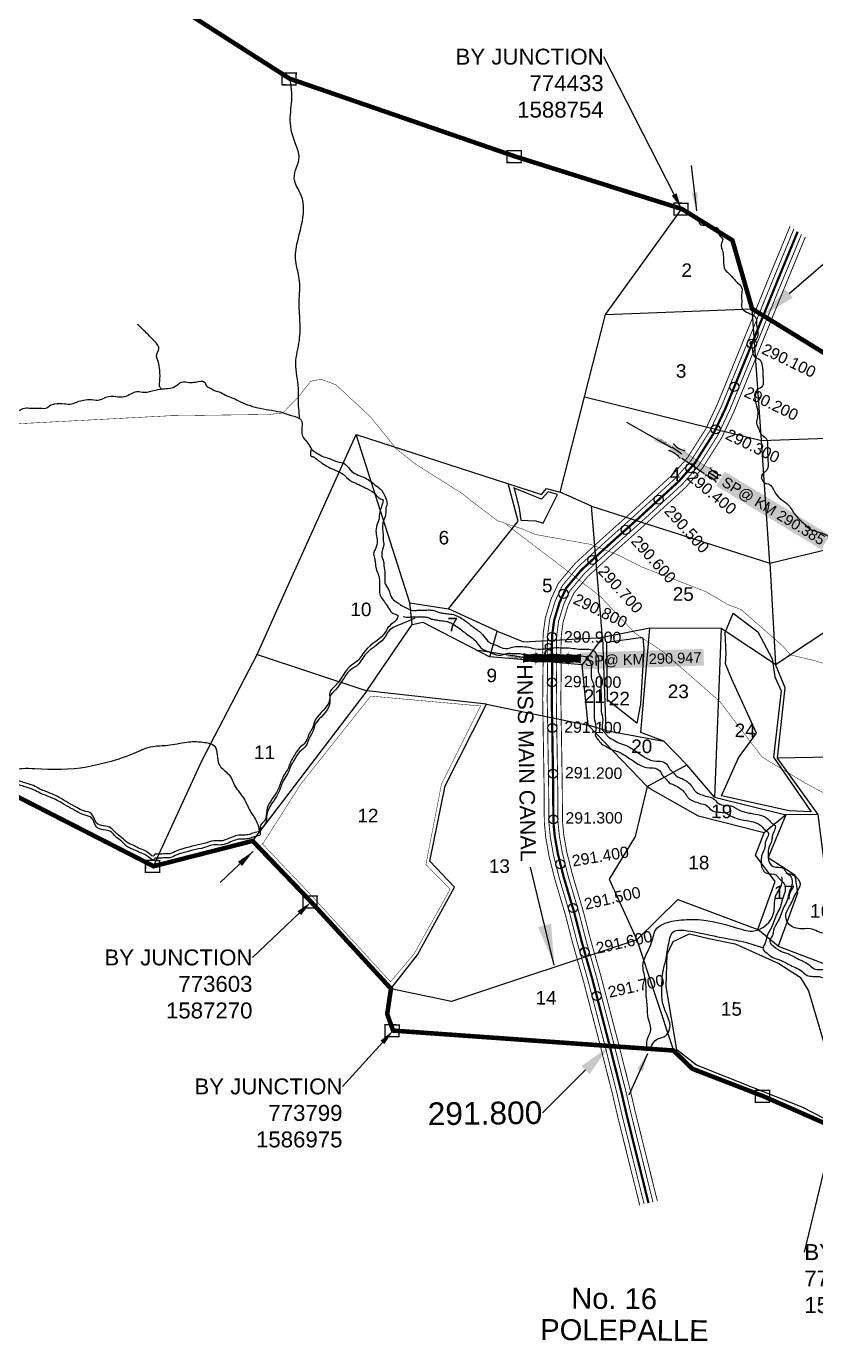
# Model space of a CAD drawing. Header units: feet. Extents: x 771226 to 784782, y 1581874 to 1591734.
# Drawn here: x 772991 to 774728, y 1586295 to 1589195 of the extents above; entities that cross this region are included whole.
import ezdxf
from ezdxf import colors
from ezdxf.entities.mleader import LeaderData, LeaderLine
from ezdxf.enums import TextEntityAlignment as Align
from ezdxf.math import Vec2, Vec3

# ---------------------------------------------------------------- set-up
doc = ezdxf.new("R2010")
doc.units = ezdxf.units.FT
doc.header["$LTSCALE"] = 15
doc.header["$MEASUREMENT"] = 0
doc.header["$PDMODE"] = 32
doc.header["$PDSIZE"] = 20
doc.linetypes.add('HIDDEN2', pattern=[0.1875, 0.125, -0.0625])
for name, color, linetype in [('CANAL1', 7, 'Continuous'), ('CRDS STONES', 7, 'Continuous'), ('CSMark', 72, 'Continuous'), ('HILL', 17, 'Continuous'), ('PLOT', 7, 'Continuous'), ('PLOT NO', 7, 'Continuous'), ('ROADS', 6, 'Continuous'), ('STRUCTURE', 5, 'Continuous'), ('TANKS-STREAM', 4, 'Continuous'), ('VILLAGE BOUNDRY', 5, 'HIDDEN2'), ('VILLAGE STONES', 240, 'Continuous')]:
    doc.layers.add(name, color=color, linetype=linetype)
doc.styles.get("Standard").update_dxf_attribs({"font": 'arial.ttf'})
doc.linetypes.add('DOTS', pattern='A,1e-06,-3,["●",Standard,S=3,R=0,X=-1.25,Y=-1.25],-3', length=6.000001)
doc.dimstyles.get("Standard").update_dxf_attribs({"dimtxt": 0.18, "dimasz": 40, "dimexe": 0.18, "dimexo": 0.0625, "dimgap": 0.09, "dimtad": 0, "dimtih": 1, "dimtoh": 1, "dimdec": 4, "dimzin": 0, "dimdsep": 46, "dimtxsty": 'Standard', "dimcen": 0.09, "dimadec": 0, "dimazin": 0, "dimtfac": 1, "dimtdec": 4, "dimtofl": 0, "dimtmove": 0, "dimatfit": 3, "dimfxl": 1, "dimtolj": 1, "dimtzin": 0, "dimarcsym": 0})

# ---------------------------------------------------------------- blocks, each defined once
blk = doc.blocks.new('SP')
at = {"layer": 'STRUCTURE'}
h = blk.add_hatch(dxfattribs=at)
h.set_pattern_fill('DASH', color=256, scale=8, style=0)
edge = h.paths.add_edge_path()
edge.add_spline(control_points=[(769825.7, 1706742.1), (769825.3, 1706741.8), (769823.8, 1706740.8), (769820.9, 1706740.3), (769817, 1706739.7), (769811.4, 1706738.9), (769804, 1706739.7), (769798.4, 1706741), (769795.6, 1706741.6)], knot_values=[0, 0, 0, 0, 1.613557, 5.24513, 8.624976, 13.470124, 22.190216, 30.746377, 30.746377, 30.746377, 30.746377], degree=3, periodic=0)
edge.add_line((769795.6, 1706741.6), (769792.6, 1706739.6))
edge.add_line((769792.6, 1706739.6), (769732.6, 1706739.6))
edge.add_line((769732.6, 1706739.6), (769729.6, 1706741.6))
edge.add_spline(control_points=[(769729.6, 1706741.6), (769726.9, 1706740.9), (769721.3, 1706739.5), (769713.9, 1706738.5), (769708.3, 1706739.1), (769704.4, 1706739.6), (769701.5, 1706740), (769700, 1706741), (769699.5, 1706741.3)], knot_values=[0, 0, 0, 0, 8.556161, 17.276253, 22.121402, 25.501247, 29.13282, 30.746377, 30.746377, 30.746377, 30.746377], degree=3, periodic=0)
edge.add_line((769699.5, 1706741.3), (769699.5, 1706722.1))
edge.add_spline(control_points=[(769699.5, 1706722.1), (769700, 1706722.4), (769701.4, 1706723.4), (769704.3, 1706724), (769708.2, 1706724.5), (769713.8, 1706725.3), (769721.2, 1706724.5), (769726.8, 1706723.3), (769729.6, 1706722.6)], knot_values=[0, 0, 0, 0, 1.613557, 5.24513, 8.624976, 13.470124, 22.190216, 30.746377, 30.746377, 30.746377, 30.746377], degree=3, periodic=0)
edge.add_line((769729.6, 1706722.6), (769732.6, 1706724.6))
edge.add_line((769732.6, 1706724.6), (769792.6, 1706724.6))
edge.add_line((769792.6, 1706724.6), (769795.6, 1706722.6))
edge.add_spline(control_points=[(769795.6, 1706722.6), (769798.4, 1706723.3), (769803.9, 1706724.8), (769811.3, 1706725.8), (769817, 1706725.1), (769820.9, 1706724.7), (769823.8, 1706724.2), (769825.2, 1706723.3), (769825.7, 1706723)], knot_values=[0, 0, 0, 0, 8.556161, 17.276253, 22.121402, 25.501247, 29.13282, 30.746377, 30.746377, 30.746377, 30.746377], degree=3, periodic=0)
edge.add_line((769825.7, 1706723), (769825.7, 1706742.1))
h.paths.add_polyline_path([(769764.2, 1706732.1, -1), (769761.1, 1706732.1, -1)], flags=0)
h.paths.add_polyline_path([(769761.1, 1706732.1, 1), (769764.2, 1706732.1, 1)], flags=16)
at = {"layer": 'STRUCTURE', "const_width": 0.628}
for points in [[(769726.6, 1706747.6), (769726.6, 1706743.6), (769732.6, 1706739.6), (769792.6, 1706739.6), (769798.6, 1706743.6), (769798.6, 1706747.6)], [(769726.6, 1706716.6), (769726.6, 1706720.6), (769732.6, 1706724.6), (769792.6, 1706724.6), (769798.6, 1706720.6), (769798.6, 1706716.6)]]:
    blk.add_lwpolyline(points, dxfattribs=at)
at = {"layer": 'STRUCTURE', "color": 3}
blk.add_lwpolyline([(769732.6, 1706724.6), (769792.6, 1706724.6)], dxfattribs=at)
blk.add_lwpolyline([(769732.6, 1706724.6), (769792.6, 1706724.6)], dxfattribs=at)
at = {"layer": 'STRUCTURE', "color": 0}
blk.add_circle((769762.6, 1706732.1), 1.55, dxfattribs=at)
at = {"layer": 'STRUCTURE'}
for points in [[(769699.5, 1706741.3), (769700.9, 1706740.5), (769704.4, 1706739.6), (769707.8, 1706739.2), (769712.6, 1706738.8), (769721.3, 1706739.7), (769729.6, 1706741.6)], [(769825.7, 1706742.1), (769824.3, 1706741.3), (769820.8, 1706740.3), (769817.5, 1706739.8), (769812.7, 1706739.2), (769804, 1706739.9), (769795.6, 1706741.6)], [(769699.5, 1706722.1), (769700.9, 1706723), (769704.4, 1706724), (769707.7, 1706724.5), (769712.5, 1706725), (769721.2, 1706724.4), (769729.6, 1706722.6)], [(769825.7, 1706723), (769824.3, 1706723.8), (769820.8, 1706724.7), (769817.4, 1706725.1), (769812.6, 1706725.5), (769803.9, 1706724.6), (769795.6, 1706722.6)]]:
    blk.add_spline(points, degree=3, dxfattribs=at)
at = {"layer": 'STRUCTURE', "color": 0}
blk.add_text('STREAM', height=5, dxfattribs=at).set_placement((769684.3, 1706732.1), align=Align.MIDDLE_CENTER)
for points in [[(769727.4, 1706732.1), (769700.8, 1706732.1)], [(769824.4, 1706732.1), (769800.5, 1706732.1)]]:
    blk.add_leader(points, dimstyle='Standard', override={"dimasz": 10, "dimgap": 0.09, "dimtad": 0}, dxfattribs=at)

msp = doc.modelspace()

# ---------------------------------------------------------------- linework, layer by layer
msp.add_point((774502, 1588208))
at = {"layer": 'CANAL1', "color": 1, "const_width": 2}
for points in [[(774671.6, 1588755.4), (774660.7, 1588728.9), (774626.1, 1588645.1), (774562.1, 1588487.5), (774511.5, 1588363.6), (774486.1, 1588309.6), (774446.1, 1588246.5), (774413.2, 1588209), (774324.9, 1588128.1), (774257, 1588067.3), (774197.7, 1588012.8), (774161.5, 1587969.7), (774145.3, 1587934.5), (774132.7, 1587892.5), (774128.1, 1587857.7), (774127.1, 1587820), (774128, 1587796.2), (774127.1, 1587714.4), (774130.2, 1587523.1), (774130.7, 1587443.7), (774134, 1587409.8), (774141.2, 1587369.2), (774154.4, 1587316.9), (774177, 1587240.9), (774193.8, 1587175.5), (774217.1, 1587093.6), (774253.5, 1586953.9), (774280.8, 1586845.6), (774292.5, 1586795.3), (774329.4, 1586646.8), (774340.7, 1586601.5)], [(774705.2, 1588731.9), (774697.7, 1588713.6), (774663.2, 1588629.9), (774599.2, 1588472.4), (774548.1, 1588347.5), (774521.2, 1588290.3), (774478.3, 1588222.5), (774441.9, 1588181), (774351.7, 1588098.4), (774283.8, 1588037.7), (774226.7, 1587985.1), (774195.6, 1587948.1), (774182.8, 1587920.3), (774171.9, 1587884.1), (774168.1, 1587854.5), (774167.1, 1587820.3), (774168, 1587796.8), (774167.1, 1587714.5), (774170.2, 1587523.6), (774170.7, 1587445.8), (774173.7, 1587415.2), (774180.3, 1587377.6), (774193, 1587327.5), (774215.5, 1587251.6), (774232.4, 1587186), (774255.7, 1587104.1), (774292.3, 1586963.8), (774319.7, 1586855.1), (774331.4, 1586804.7), (774368.2, 1586656.4), (774379.5, 1586610.9)]]:
    msp.add_lwpolyline(points, dxfattribs=at)
at = {"layer": 'CANAL1', "color": 5, "const_width": 2}
for points in [[(774680, 1588749.5), (774670, 1588725.1), (774635.4, 1588641.3), (774571.4, 1588483.7), (774520.7, 1588359.6), (774494.9, 1588304.8), (774454.2, 1588240.5), (774420.4, 1588202), (774331.6, 1588120.7), (774263.7, 1588059.9), (774205, 1588005.9), (774170, 1587964.3), (774154.7, 1587931), (774142.5, 1587890.4), (774138.1, 1587856.9), (774137.1, 1587820.1), (774138, 1587796.4), (774137.1, 1587714.5), (774140.2, 1587523.3), (774140.7, 1587444.2), (774143.9, 1587411.1), (774151, 1587371.3), (774164.1, 1587319.5), (774186.6, 1587243.6), (774203.4, 1587178.2), (774226.8, 1587096.2), (774263.2, 1586956.3), (774290.5, 1586848), (774302.2, 1586797.7), (774339.1, 1586649.2), (774350.4, 1586603.8)], [(774696.8, 1588737.8), (774688.5, 1588717.4), (774653.9, 1588633.7), (774589.9, 1588476.2), (774539, 1588351.5), (774512.4, 1588295.2), (774470.2, 1588228.5), (774434.7, 1588188), (774345, 1588105.8), (774277.1, 1588045.1), (774219.5, 1587992), (774187.1, 1587953.5), (774173.4, 1587923.9), (774162.1, 1587886.2), (774158.1, 1587855.3), (774157.1, 1587820.2), (774158, 1587796.7), (774157.1, 1587714.5), (774160.2, 1587523.5), (774160.7, 1587445.3), (774163.8, 1587413.8), (774170.6, 1587375.5), (774183.4, 1587324.8), (774205.9, 1587248.9), (774222.7, 1587183.4), (774246.1, 1587101.5), (774282.6, 1586961.3), (774310, 1586852.7), (774321.7, 1586802.3), (774358.5, 1586654), (774369.8, 1586608.5)]]:
    msp.add_lwpolyline(points, dxfattribs=at)
at = {"layer": 'CANAL1', "color": 1, "linetype": 'HIDDEN2', "ltscale": 5, "const_width": 5}
msp.add_lwpolyline([(774688.4, 1588743.6), (774679.2, 1588721.2), (774644.7, 1588637.5), (774580.7, 1588480), (774529.8, 1588355.5), (774503.6, 1588300), (774462.2, 1588234.5), (774452.3, 1588223.2), (774427.5, 1588195), (774338.3, 1588113.2), (774270.4, 1588052.5), (774212.2, 1587999), (774178.5, 1587958.9), (774164.1, 1587927.4), (774152.3, 1587888.3), (774148.1, 1587856.1), (774148, 1587852), (774147.1, 1587820.2), (774148, 1587796.5), (774147.1, 1587714.5), (774150.2, 1587523.4), (774150.7, 1587444.7), (774153.8, 1587412.5), (774160.8, 1587373.4), (774173.7, 1587322.2), (774196.3, 1587246.2), (774213.1, 1587180.8), (774236.4, 1587098.9), (774272.9, 1586958.8), (774300.3, 1586850.4), (774312, 1586800), (774319.5, 1586769.5), (774348.8, 1586651.6), (774360.1, 1586606.2)], dxfattribs=at)
at = {"layer": 'CSMark', "color": 3}
for p in [(774587.5, 1588496.7), (774548.9, 1588402.2), (774507.8, 1588308.8), (774452.3, 1588223.2), (774382.5, 1588153.7), (774309.5, 1588087.5), (774236.4, 1588021.2), (774172.9, 1587946.7), (774147.7, 1587852), (774147.5, 1587751.7), (774148.1, 1587651.4), (774149.8, 1587551), (774150.7, 1587450.7), (774166.2, 1587351.8), (774193.6, 1587255.2), (774219.5, 1587158.3), (774246.1, 1587061.6)]:
    msp.add_point(p, dxfattribs=at)
at = {"layer": 'HILL', "lineweight": -3}
for points in [[(774064.4, 1588179), (774075.4, 1588134.1), (774078.7, 1588108.7), (774112.3, 1588107.3), (774128.3, 1588102.3), (774159.9, 1588164.9), (774139.2, 1588170.9), (774124.2, 1588154.7), (774062.6, 1588180.2)], [(774531, 1587814), (774528.4, 1587861.5), (774546.5, 1587904.2), (774600.4, 1587863.4), (774632.1, 1587803.8), (774637.8, 1587763.9), (774651.9, 1587733.5), (774634.8, 1587587.1), (774717.9, 1587466.7), (774669.7, 1587468.9), (774520.6, 1587502), (774558.1, 1587585.5), (774597.9, 1587640.3), (774542.6, 1587760.1), (774529.6, 1587792.4), (774531.1, 1587815.5)], [(774270, 1587710), (774268.4, 1587840), (774342.5, 1587850.9), (774347.8, 1587850.2), (774350.1, 1587826.5), (774342.7, 1587704.1), (774334.6, 1587662), (774268.4, 1587714.1)], [(774465.7, 1586909.9), (774422.2, 1586943.2), (774398.6, 1587083), (774401.2, 1587153.8), (774414.2, 1587181.9), (774450, 1587198.6), (774492.6, 1587188.2), (774551.1, 1587176.7), (774646.8, 1587133.3), (774693.5, 1587103.2), (774711.9, 1587073.3), (774741.1, 1586976.6), (774763.4, 1586898.8), (774768.9, 1586845.9), (774768.8, 1586819.4), (774747.8, 1586791.8), (774697.9, 1586817.2), (774530.1, 1586883.8), (774465.8, 1586909.8)]]:
    msp.add_lwpolyline(points, dxfattribs=at)
at = {"layer": 'PLOT', "lineweight": -3}
for points in [[(773270.7, 1587347.3), (773377.9, 1587581), (773498.3, 1587813), (773557.5, 1587944.3), (773716.4, 1588297.4), (774124.6, 1588164.9), (774135.2, 1588178.3), (774165.9, 1588170.6), (774219.2, 1588380.4), (774265.3, 1588560.9), (774433.7, 1588793.4)], [(774219.2, 1588380.4), (774609.1, 1588283.9), (774588.1, 1588573.8)], [(774265.3, 1588560.9), (774588.1, 1588573.8)], [(774609.1, 1588283.9), (774937, 1588295.4), (774913.8, 1588376.4)], [(773498.3, 1587813), (773739.8, 1587733.5), (773839.5, 1587879.3), (773834.6, 1587926.6), (773716.4, 1588297.4)], [(774234.4, 1588139.7), (774626.9, 1588014.1), (774609.1, 1588283.9)], [(774626.9, 1588014.1), (774986, 1588100.8), (774937, 1588295.4)], [(773834.6, 1587926.6), (773920.1, 1587913.9), (774073.1, 1588106.9), (774051.1, 1588189.4)], [(774259, 1587850.9), (774234.4, 1588139.7), (774165.9, 1588170.6)], [(774626.9, 1588014.1), (774639.5, 1587791.3), (774519.9, 1587870.4), (774363, 1587870.8)], [(774639.5, 1587791.3), (774857.1, 1587936), (774954.6, 1587591)], [(773839.5, 1587879.3), (773863.3, 1587884.5), (774011.1, 1587807.7), (774026.6, 1587864.7), (773920.1, 1587913.9)], [(774265.9, 1587645.9), (774394, 1587622.4), (774343.1, 1587641.7), (774363, 1587870.8), (774259, 1587850.9)], [(774519.9, 1587870.4), (774505.1, 1587499.6), (774444.7, 1587570.2), (774394, 1587622.4)], [(774026.6, 1587864.7), (774084.7, 1587841), (774259, 1587850.9), (774214, 1587790.2), (774011.1, 1587807.7)], [(774259, 1587850.9), (774265.9, 1587645.9), (774227.3, 1587657.5)], [(774003.4, 1587704), (774227.3, 1587657.5), (774214, 1587790.2)], [(774733.5, 1587461.4), (774644.1, 1587585.3), (774660.8, 1587740), (774639.5, 1587791.3)], [(773739.8, 1587733.5), (773488.7, 1587403)], [(773793.2, 1587077.8), (773851.4, 1587152.1), (773933.1, 1587301.5), (773878.6, 1587358.2), (773912.4, 1587524.1), (774003.4, 1587704), (773739.8, 1587733.5)], [(774227.3, 1587657.5), (774356.8, 1587522.4), (774444.7, 1587570.2)], [(775032.7, 1587407.2), (774954.6, 1587591), (774644.1, 1587585.3)], [(774356.8, 1587522.4), (774330.3, 1587412.7), (774273.5, 1587318.7), (774334.5, 1587185.1), (773926.7, 1587050), (773793.2, 1587077.8)], [(774334.5, 1587185.1), (774424.6, 1587274.3), (774600.3, 1587208.1), (774639.1, 1587313.8), (774595.7, 1587371.8), (774614.9, 1587420.7), (774469.9, 1587457.3), (774363.7, 1587517.7), (774356.8, 1587522.4)], [(774505.1, 1587499.6), (774662.1, 1587460.7), (774614.9, 1587420.7)], [(774645.6, 1587171.4), (774759.2, 1587127.9), (774780.8, 1587198.4), (774755.4, 1587287.8), (774733.5, 1587461.4), (774662.1, 1587460.7)], [(774662.1, 1587460.7), (774623.4, 1587366.7), (774682, 1587328.6), (774687.9, 1587288.1), (774645.6, 1587171.4), (774600.3, 1587208.1)], [(774334.5, 1587185.1), (774415.1, 1586941.8)]]:
    msp.add_lwpolyline(points, dxfattribs=at)
at = {"layer": 'ROADS', "linetype": 'HIDDEN2', "lineweight": -3, "ltscale": 10, "const_width": 1}
for points in [[(772931, 1588318.7), (773308.7, 1588338.6), (773524.5, 1588341.3), (773554.9, 1588344.5), (773589.4, 1588379.8), (773616.5, 1588414.2), (773638.9, 1588418.9), (773672.2, 1588406.5), (773747.6, 1588336.6), (773804.7, 1588265.9), (773847.8, 1588231.7), (773949.9, 1588167.3), (773966.8, 1588153.5), (774027.9, 1588107.2), (774081.6, 1588089.6), (774111.2, 1588077.2), (774232.5, 1588055.5), (774291.7, 1588032.7), (774344, 1588006.3), (774486, 1587951.7), (774535.4, 1587922.7), (774564, 1587911.9), (774656, 1587831.4), (774672.3, 1587812.5), (774728.2, 1587798.9), (774910.6, 1587742.3)], [(773511, 1587396.4), (773594.2, 1587527.5), (773748.5, 1587721.7), (773990.5, 1587699.9), (773904.2, 1587527.5), (773870.1, 1587351.1), (773923.5, 1587296.5), (773844.2, 1587154.7), (773792.2, 1587092.9), (773617.5, 1587283.6), (773509.5, 1587397.2)]]:
    msp.add_lwpolyline(points, dxfattribs=at)
at = {"layer": 'ROADS', "linetype": 'DOTS', "lineweight": -3, "ltscale": 0.5, "const_width": 1}
msp.add_lwpolyline([(774046.7, 1588099.6), (774172.3, 1588004.1), (774253.4, 1587941.4), (774329.8, 1587860.8), (774392.6, 1587818.7), (774517, 1587709.8), (774610.2, 1587587.5), (774701.5, 1587532.3), (774829.1, 1587463.3), (774856.8, 1587444.9), (774918.1, 1587354.7), (774988.4, 1587281.4), (775003.5, 1587273.1), (774968.2, 1587461.5), (774959.9, 1587544.4), (774971, 1587604.9), (774917.6, 1587741.7)], dxfattribs=at)
at = {"layer": 'TANKS-STREAM', "lineweight": -3}
for points in [[(773592.4, 1588332), (773589.5, 1588376.4), (773589.7, 1588398.6), (773583.7, 1588453.6), (773591.5, 1588504.3), (773592.8, 1588547.6), (773591, 1588588.9), (773591.4, 1588640.7), (773584.2, 1588673.5), (773596.4, 1588758.7), (773595.8, 1588823.2), (773580.2, 1588861.4), (773591.1, 1588907.9), (773583.8, 1588934.3), (773571.5, 1588988.3), (773575, 1589038), (773570.1, 1589085.6)], [(774470.5, 1588769), (774473.7, 1588760), (774485.5, 1588757.1), (774495.3, 1588753), (774512.8, 1588751.2), (774513.2, 1588740.6), (774523.3, 1588726.3), (774519.9, 1588714.9), (774523.1, 1588701), (774524.6, 1588690.4), (774525, 1588679), (774528.9, 1588659.8), (774539.4, 1588649.1), (774551.6, 1588635.2), (774565.8, 1588618.1), (774564.9, 1588605), (774565.2, 1588587.5), (774565.5, 1588576.1), (774591.5, 1588558.8), (774596.4, 1588553.9), (774597.9, 1588538.8), (774600.6, 1588524.1), (774599.7, 1588512.3), (774589.5, 1588502.2), (774583.3, 1588499.3), (774586.9, 1588491.6), (774589.3, 1588475), (774599, 1588465.2), (774602.3, 1588463.9), (774610.3, 1588448), (774611.8, 1588428.4), (774612.5, 1588412.9), (774610.9, 1588404), (774599.4, 1588395.5), (774600.2, 1588335.3), (774597.6, 1588322.3), (774602.5, 1588309.6), (774606.9, 1588299), (774619, 1588288.3), (774621.8, 1588269.1), (774622.5, 1588251.2), (774622.8, 1588240.2), (774620.2, 1588219.1), (774609.1, 1588206.5), (774609.1, 1588200.4), (774616.3, 1588190.6), (774625.3, 1588187.6), (774632.2, 1588181.1), (774643.1, 1588162.7), (774656.1, 1588151.6), (774665.4, 1588144.6), (774682, 1588121.6), (774700.2, 1588102.7), (774716.8, 1588088.8), (774726.6, 1588085), (774753.5, 1588075.1), (774765.2, 1588067.2), (774778.7, 1588059.4), (774830, 1588040), (774859.8, 1588028.8), (774872.7, 1588018.5), (774886.6, 1588016.4), (774899.2, 1588005.3), (774914.2, 1587996.7), (774935.8, 1587984.3), (774959, 1587975.6), (774974.4, 1587961.2), (775030.9, 1587954.1), (775074.1, 1587951.3), (775105.8, 1587931.5), (775112.7, 1587917.6), (775121.4, 1587885.8), (775131.1, 1587866.1), (775165.4, 1587804.4), (775175.1, 1587790.9), (775185.2, 1587781.9), (775197.4, 1587774), (775207.1, 1587761.7), (775216, 1587753.1), (775227, 1587748.5), (775264.2, 1587746.2), (775285, 1587748.1), (775308.7, 1587750.4), (775323.8, 1587752.8), (775348.7, 1587754.2), (775364.6, 1587759.8), (775379.8, 1587768.3), (775427.5, 1587779.1), (775452.9, 1587787.5), (775471.7, 1587794.7), (775493, 1587805.6), (775527.7, 1587813.5), (775578, 1587826.6), (775597.3, 1587833.8), (775630, 1587841.3), (775654, 1587841.9), (775683.4, 1587841.3), (775703, 1587843.2), (775709.9, 1587869.5), (775731.7, 1587882.4), (775740.3, 1587891.7), (775751, 1587899.7), (775776.4, 1587913.4), (775796.9, 1587929.2), (775803.1, 1587939.3), (775824.5, 1587963.2), (775836.4, 1587974.1), (775852.8, 1587987.9), (775873.7, 1587995.9), (775878.2, 1587997.5), (775891.3, 1588005.4), (775895.2, 1588028.6), (775906.3, 1588048.5)], [(773288.7, 1588396.9), (773284, 1588402.8), (773284.1, 1588414), (773284.3, 1588438), (773280.9, 1588457.5), (773277.5, 1588472.7), (773282.3, 1588485.6), (773269.5, 1588505.7), (773254.9, 1588520.5), (773235.6, 1588539.4)], [(772594.7, 1588288.3), (772604.4, 1588293.2), (772610.7, 1588293.2), (772631, 1588296.4), (772638.3, 1588299.6), (772641, 1588300.3), (772664.3, 1588300.1), (772670.6, 1588301.1), (772683.3, 1588306.3), (772693.3, 1588308.6), (772709.9, 1588309.8), (772730.8, 1588310.6), (772739.2, 1588313.9), (772747.2, 1588318.1), (772759.5, 1588320.4), (772780.1, 1588317.6), (772789.4, 1588318.5), (772801.4, 1588325.1), (772818.4, 1588328.6), (772836.3, 1588330.1), (772848.3, 1588335.4), (772866.3, 1588341.9), (772884.9, 1588342.1), (772909.5, 1588343.2), (772926.2, 1588352.2), (772968.4, 1588349.9), (772972, 1588349.6), (772983, 1588354.5), (772997, 1588355.4), (773021.6, 1588355.2), (773035.6, 1588355.8), (773042.2, 1588360.7), (773052.9, 1588364.9), (773074.5, 1588364.8), (773090.5, 1588364.7), (773103.1, 1588369.2), (773116.1, 1588373.1), (773134.1, 1588374), (773153.7, 1588373.9), (773165.7, 1588379.4), (773188.3, 1588380.9), (773206.9, 1588380.8), (773233.9, 1588391.6), (773251.5, 1588390.1), (773261.8, 1588391.7), (773286.1, 1588397.2), (773317.3, 1588402.7), (773332.4, 1588412.5), (773349.3, 1588411.8), (773363.3, 1588412.7), (773382.9, 1588412.5), (773386.8, 1588404.5), (773396.4, 1588398.8), (773406.7, 1588393.1), (773417, 1588390.4), (773430.2, 1588383), (773445.1, 1588377.2), (773461.7, 1588369.2), (773505.5, 1588354.9), (773555.7, 1588345.1), (773573.6, 1588339.3), (773595.5, 1588328.9), (773597.6, 1588296.2), (773613.7, 1588273.1), (773615.7, 1588268.8), (773628.6, 1588257.1), (773644.8, 1588248.4), (773658.1, 1588244.3), (773676, 1588237.2), (773689.2, 1588233.8), (773703.4, 1588219.7), (773707.1, 1588216.1), (773736.2, 1588201.6), (773760.7, 1588184.5), (773772.9, 1588173.8), (773783.2, 1588152.8), (773784.1, 1588141.9), (773782.1, 1588136.6), (773781.7, 1588124.6), (773779.3, 1588114.7), (773776.6, 1588107.4), (773774.8, 1588098.1), (773774.8, 1588087.8), (773776, 1588074.5), (773776.2, 1588063.9), (773777.2, 1588056.9), (773772.7, 1588032.2), (773776.9, 1588017.2), (773777.8, 1588008.6), (773780, 1587990), (773779.9, 1587971.1), (773787.5, 1587956.1), (773796.3, 1587935.9), (773807.9, 1587927.2), (773814.5, 1587922.5), (773822.4, 1587917.8), (773834.4, 1587912.4)], [(773617.4, 1588263.6), (773618.5, 1588249.1), (773620.9, 1588248.5), (773632.3, 1588240.6), (773637.7, 1588236.9), (773647.3, 1588230.2), (773659.3, 1588223.5), (773691.2, 1588207), (773695.3, 1588202.8), (773711.5, 1588191.9), (773722.4, 1588187), (773736.2, 1588180.2), (773756.6, 1588168.1), (773770.4, 1588155.9), (773774.6, 1588154.1), (773773.3, 1588142), (773767.7, 1588121), (773766.4, 1588110.2), (773760.3, 1588089.2), (773762.6, 1588058.6), (773757.1, 1588041.8), (773755.2, 1588037.6), (773756.9, 1588024.9), (773758.7, 1588016.5), (773760.4, 1588002), (773763.9, 1587992.4), (773767.5, 1587980.9), (773768, 1587967), (773767.9, 1587958), (773768.4, 1587946.6), (773782.8, 1587923.6), (773791.1, 1587910.3), (773797.1, 1587904.2), (773807.9, 1587898.7), (773807.3, 1587893.9), (773787.2, 1587873), (773782.3, 1587864.6), (773735.6, 1587820.6), (773716.7, 1587796.7), (773708.3, 1587791.3), (773670.6, 1587744.6), (773658.4, 1587729.1), (773658.3, 1587717), (773630.8, 1587675.3), (773623.5, 1587661.5), (773622.2, 1587655.5), (773612.5, 1587637.5), (773607.5, 1587624.3), (773599.6, 1587614.7), (773589.3, 1587605.2), (773581.4, 1587592.6), (773572.2, 1587576.4), (773567.3, 1587563.8), (773557.6, 1587547.6), (773551.5, 1587533.8), (773541, 1587509.8), (773519.6, 1587470.4), (773515.3, 1587448.1), (773504.9, 1587433.7), (773504.8, 1587425.3), (773494.6, 1587421.8), (773484.3, 1587418.2), (773472.2, 1587415.9), (773462, 1587416), (773432.4, 1587406.6), (773419.7, 1587403), (773403.4, 1587403.1), (773382.3, 1587397.3), (773355.7, 1587391.4), (773337, 1587386.1), (773321.9, 1587381.4), (773306.2, 1587374.9), (773292.3, 1587374.4), (773279, 1587373.9), (773272.4, 1587372.8), (773271.2, 1587370.4), (773261.5, 1587374.6), (773250.7, 1587381.9), (773237.5, 1587387.4), (773223.7, 1587394.2), (773215.9, 1587397.2), (773200.3, 1587410.6), (773185.9, 1587422.1), (773177.5, 1587431.2), (773144.7, 1587442.3), (773134, 1587462.9), (773117.2, 1587469), (773101.6, 1587476.3), (773083, 1587486.7), (773064.4, 1587497.7), (773051.1, 1587504.4), (773033.7, 1587511.7), (773020.5, 1587517.2), (773006.1, 1587524.6), (772987.4, 1587530.7), (772975.4, 1587534.4), (772947.1, 1587537.6), (772936.9, 1587545.5), (772926, 1587548), (772906.8, 1587546.9), (772895.9, 1587546.4), (772891, 1587538.6)], [(773820.2, 1587896.8), (773834.1, 1587895.4), (773836.8, 1587895.9), (773843.4, 1587896.1), (773854.1, 1587896.3), (773865.1, 1587896.2), (773875.1, 1587894.4), (773882.4, 1587891.2), (773891.2, 1587889.7), (773902.1, 1587887.9), (773915.5, 1587886.1), (773922.3, 1587883.6), (773931.6, 1587878.9), (773943.5, 1587870.8), (773953.2, 1587863.2), (773959.7, 1587858.3), (773979.6, 1587842.3), (773991.1, 1587827.9), (774000.3, 1587822.5), (774010, 1587819), (774019.3, 1587814.3), (774040.5, 1587812.9), (774045.1, 1587814.9), (774059.3, 1587815.7), (774076.8, 1587815.1), (774096, 1587810.6), (774142.3, 1587813.6), (774146.7, 1587813.6), (774170.4, 1587812.8), (774187.2, 1587810.8), (774204.1, 1587810.1), (774213.4, 1587810), (774226.5, 1587804.9), (774230.2, 1587798.7), (774233.9, 1587791.8), (774233.8, 1587779.3), (774233.7, 1587770), (774234.3, 1587760), (774238.6, 1587749.4), (774239.8, 1587740.1), (774239.7, 1587730.7), (774240.7, 1587702.7), (774240.7, 1587694.6), (774240.6, 1587685.2), (774240.5, 1587673.4), (774244.1, 1587654.7), (774244.5, 1587631.4), (774250.3, 1587624.6), (774254, 1587619.3), (774266.3, 1587611.2), (774281.1, 1587603.4), (774289.1, 1587600.6), (774313.4, 1587588), (774362.5, 1587563.5), (774370.4, 1587563.5), (774385.2, 1587556.9), (774391, 1587547), (774399.9, 1587538.1), (774405.7, 1587531.1), (774415.6, 1587526.6), (774427.4, 1587520.1), (774435.8, 1587513.6), (774443.6, 1587503.2), (774448, 1587497.3), (774459.3, 1587490.8), (774474.1, 1587485.7), (774486.9, 1587481.7), (774498.2, 1587471.3), (774514, 1587466.2), (774530.3, 1587464.1), (774535.7, 1587461.1), (774555.4, 1587452.1), (774569.7, 1587449), (774608.8, 1587435.3), (774617.2, 1587426.9), (774623.5, 1587421.9), (774622, 1587411.5), (774617, 1587398.2), (774616.4, 1587390.3), (774608.9, 1587370.1), (774608.2, 1587364.2), (774608.1, 1587356.2), (774608.1, 1587351.6), (774619.5, 1587331.9), (774641.4, 1587327.9), (774646.2, 1587321.6), (774651.7, 1587315.7), (774660, 1587305.9), (774660.6, 1587300.7), (774660.6, 1587292), (774654.6, 1587275.4), (774650.3, 1587258), (774642.9, 1587243.1), (774630.5, 1587212.4), (774619.9, 1587191), (774617.7, 1587180.2), (774611.7, 1587166.7), (774618.3, 1587158), (774639, 1587144.3), (774648.4, 1587141.1), (774656.7, 1587137.9), (774669.2, 1587131.2), (774697.7, 1587116.1), (774709.5, 1587107.1), (774735.3, 1587104.5), (774754.6, 1587098.9), (774772, 1587097.8), (774785.8, 1587091.7), (774803.6, 1587086.1), (774822.4, 1587082.5), (774838.8, 1587077.5), (774850.6, 1587072.4), (774862.5, 1587063.4), (774870.9, 1587058.4), (774882.2, 1587048.9), (774886.1, 1587042), (774891.5, 1587033.5), (774900.4, 1587026), (774913.8, 1587023), (774925.2, 1587022.9), (774973.1, 1587027.7), (774977.1, 1587028.7), (774990, 1587028.6), (775001.9, 1587028.5), (775008.3, 1587024), (775012.7, 1587013.6), (775013.6, 1587004.7), (775017.5, 1586994.7), (775020.9, 1586985.8), (775028.8, 1586974.3), (775041.1, 1586965.8), (775050.5, 1586962.8), (775071.8, 1586956.2), (775087.2, 1586955.1), (775106.5, 1586950.5), (775119.4, 1586945.5), (775134.7, 1586947.3), (775147.2, 1586949.7), (775160.1, 1586951.1), (775175.5, 1586954.5), (775184.9, 1586959.9), (775196.8, 1586962.8), (775205.8, 1586967.7), (775222.2, 1586973), (775231.2, 1586977.4), (775241.1, 1586983.8), (775254.6, 1586990.6), (775261.5, 1586994), (775283.4, 1586998.3), (775303.7, 1586996.7), (775309.7, 1586994.2), (775342.6, 1586982.4), (775362.9, 1586977.8), (775369.3, 1586975.8), (775382.1, 1586959.4), (775399.9, 1586947.9), (775413.7, 1586935.9), (775420.6, 1586927.4), (775439.3, 1586907), (775453.6, 1586896), (775473.4, 1586889.4), (775483.3, 1586892.3), (775494.3, 1586900.6), (775501.3, 1586908), (775523.6, 1586914.3), (775547, 1586914.1), (775569.8, 1586910.5), (775601.9, 1586904.3), (775639.8, 1586904), (775682.9, 1586895.8), (775706.2, 1586888.2), (775721, 1586881.6), (775736.8, 1586870.6)], [(773835.5, 1587911.5), (773849.3, 1587910.2), (773852, 1587910.7), (773858.6, 1587910.9), (773869.4, 1587911), (773880.3, 1587911), (773890.3, 1587909.2), (773897.6, 1587906), (773906.4, 1587904.4), (773917.3, 1587902.7), (773930.7, 1587900.9), (773937.5, 1587898.4), (773946.8, 1587893.7), (773958.7, 1587885.6), (773968.4, 1587877.9), (773974.9, 1587873), (773994.8, 1587857.1), (774006.3, 1587842.7), (774015.5, 1587837.2), (774025.2, 1587833.8), (774034.5, 1587829.1), (774055.7, 1587827.7), (774060.3, 1587829.6), (774074.5, 1587830.5), (774092, 1587829.9), (774111.3, 1587825.4), (774157.6, 1587828.4), (774161.9, 1587828.3), (774185.6, 1587827.6), (774202.5, 1587825.6), (774219.3, 1587824.8), (774228.6, 1587824.8), (774241.7, 1587819.7), (774245.4, 1587813.4), (774249.1, 1587806.6), (774249, 1587794.1), (774248.9, 1587784.8), (774249.5, 1587774.8), (774253.8, 1587764.2), (774255, 1587754.8), (774254.9, 1587745.5), (774256, 1587717.4), (774255.9, 1587709.3), (774255.8, 1587700), (774255.8, 1587688.2), (774259.4, 1587669.4), (774259.7, 1587646.2), (774265.5, 1587639.3), (774269.2, 1587634.1), (774281.5, 1587626), (774296.3, 1587618.1), (774304.3, 1587615.3), (774328.6, 1587602.8), (774377.7, 1587578.3), (774385.6, 1587578.2), (774400.4, 1587571.7), (774406.3, 1587561.8), (774415.1, 1587552.8), (774421, 1587545.9), (774430.8, 1587541.4), (774442.6, 1587534.9), (774451, 1587528.4), (774458.8, 1587518), (774463.2, 1587512), (774474.5, 1587505.5), (774489.3, 1587500.5), (774502.2, 1587496.5), (774513.4, 1587486), (774529.2, 1587481), (774545.5, 1587478.9), (774550.9, 1587475.9), (774570.6, 1587466.9), (774584.9, 1587463.8), (774624, 1587450.1), (774632.4, 1587441.6), (774638.8, 1587436.6), (774637.2, 1587426.3), (774632.2, 1587413), (774631.6, 1587405.1), (774624.1, 1587384.8), (774623.4, 1587378.9), (774623.3, 1587370.9), (774623.3, 1587366.4), (774634.7, 1587346.6), (774656.6, 1587342.7), (774661.4, 1587336.4), (774666.9, 1587330.4), (774675.2, 1587320.6), (774675.9, 1587315.4), (774675.8, 1587306.7), (774669.8, 1587290.1), (774665.5, 1587272.8), (774658.1, 1587257.9), (774645.7, 1587227.2), (774635.1, 1587205.7), (774632.9, 1587195), (774626.9, 1587181.4), (774633.5, 1587172.7), (774654.3, 1587159), (774663.6, 1587155.8), (774672, 1587152.7), (774684.4, 1587146), (774712.9, 1587130.9), (774724.7, 1587121.9), (774750.5, 1587119.2), (774769.8, 1587113.6), (774787.2, 1587112.5), (774801, 1587106.5), (774818.8, 1587100.9), (774837.7, 1587097.3), (774854, 1587092.2), (774865.9, 1587087.2), (774877.7, 1587078.2), (774886.1, 1587073.2), (774897.4, 1587063.7), (774901.4, 1587056.7), (774906.8, 1587048.3), (774915.6, 1587040.8), (774929, 1587037.7), (774940.4, 1587037.6), (774988.3, 1587042.5), (774992.3, 1587043.5), (775005.2, 1587043.4), (775017.1, 1587043.3), (775023.5, 1587038.8), (775027.9, 1587028.3), (775028.8, 1587019.4), (775032.7, 1587009.5), (775036.2, 1587000.5), (775044, 1586989.1), (775056.4, 1586980.6), (775065.8, 1586977.5), (775087, 1586971), (775102.4, 1586969.9), (775121.7, 1586965.3), (775134.6, 1586960.2), (775150, 1586962.1), (775162.4, 1586964.5), (775175.3, 1586965.9), (775190.7, 1586969.2), (775200.2, 1586974.6), (775212.1, 1586977.5), (775221, 1586982.4), (775237.4, 1586987.7), (775246.4, 1586992.1), (775256.4, 1586998.5), (775269.8, 1587005.4), (775276.8, 1587008.8), (775298.6, 1587013.1), (775319, 1587011.5), (775324.9, 1587008.9), (775357.8, 1586997.2), (775378.1, 1586992.6), (775384.6, 1586990.6), (775397.3, 1586974.1), (775415.1, 1586962.6), (775428.9, 1586950.6), (775435.8, 1586942.2), (775454.5, 1586921.7), (775468.8, 1586910.7), (775488.6, 1586904.1), (775498.5, 1586907), (775509.5, 1586915.4), (775516.5, 1586922.8), (775538.9, 1586929), (775562.2, 1586928.9), (775585, 1586925.3), (775617.2, 1586919.1), (775655, 1586918.7), (775698.1, 1586910.5), (775721.4, 1586902.9), (775736.2, 1586896.4), (775752, 1586885.4)], [(772903.3, 1587546.9), (772927, 1587556.9), (772929.8, 1587560.1), (772951, 1587560.9), (772981.6, 1587562.5), (773009.3, 1587562.3), (773123.8, 1587566.2), (773149.3, 1587571.6), (773198.8, 1587585.1), (773227.6, 1587596.4), (773269.3, 1587610.9), (773301.7, 1587613.5), (773343.8, 1587620.6), (773379, 1587620.3), (773405.2, 1587610.9), (773414.8, 1587571.4), (773432.7, 1587552.4), (773441.9, 1587540.7), (773449.6, 1587524.5), (773469.3, 1587496.2), (773483, 1587469.3), (773498.1, 1587443.8), (773503.5, 1587423.9)], [(774355.9, 1586946.4), (774359.2, 1586971.4), (774364.5, 1586983.9), (774359.5, 1587013.1), (774357.6, 1587036), (774354.7, 1587069.3), (774353.8, 1587094.3), (774347.8, 1587127.7), (774366.9, 1587179.6), (774378.6, 1587210.8), (774392.2, 1587220.1), (774431.9, 1587229.2), (774482, 1587228.8), (774558, 1587210.6), (774592.3, 1587205.1), (774635.4, 1587243.8), (774639.9, 1587281.3), (774653.6, 1587309.3), (774653.7, 1587323.9)], [(774779.1, 1587203.6), (774754, 1587199.2), (774748.4, 1587199.2), (774715.9, 1587209.6), (774692.7, 1587209.8), (774667.6, 1587222.1), (774662.2, 1587241.6), (774670.7, 1587259.2), (774684.8, 1587287.9), (774694.3, 1587308.2), (774680.5, 1587326), (774662.8, 1587331.7)], [(774362.2, 1586942.3), (774380.1, 1586967.2), (774389.5, 1586970.2), (774403.2, 1586980.6), (774407.4, 1586996.1), (774400.3, 1587021.2), (774391.1, 1587048.3), (774389.1, 1587065), (774389.2, 1587077.5), (774391.6, 1587112.9), (774398, 1587141), (774404.5, 1587177.4), (774416.2, 1587204.4), (774438.1, 1587206.3), (774496.4, 1587195.5), (774529.7, 1587189), (774575.5, 1587179.3), (774613, 1587167.6)]]:
    msp.add_spline(points, degree=3, dxfattribs=at)
msp.add_open_spline([(773845.9, 1587892.9), (773820.1, 1587882), (773805.1, 1587875.5), (773789.7, 1587870.6), (773775.4, 1587838.5), (773738.7, 1587824.6), (773723.7, 1587790.5), (773693.1, 1587774.9), (773683.8, 1587744.2), (773656.5, 1587723.5), (773662.2, 1587694.2), (773636.7, 1587676.5), (773623.9, 1587655.9), (773622.3, 1587641.7), (773612, 1587631.3), (773609.3, 1587615.3), (773599.8, 1587605.1), (773588.6, 1587596.8), (773581.4, 1587582.3), (773572.4, 1587569.4), (773567.9, 1587552.8), (773557.8, 1587540.2), (773550.3, 1587521.4), (773540.6, 1587494.4), (773516.5, 1587470.7), (773520.7, 1587438.8), (773502.5, 1587429.3), (773507.7, 1587413.9), (773493.9, 1587413.6), (773484.6, 1587408.8), (773473.2, 1587406.5), (773455.3, 1587408.3), (773438.4, 1587399.4), (773419.1, 1587392.8), (773401.6, 1587396.1), (773381.1, 1587386.6), (773358.4, 1587383.9), (773338.5, 1587377.3), (773321.5, 1587373.3), (773307.9, 1587364.5), (773292.4, 1587366.1), (773282.3, 1587364.3), (773272.9, 1587365.8), (773270.9, 1587358), (773259.9, 1587367.7), (773251.5, 1587373.5), (773237.1, 1587378.2), (773226.4, 1587384.8), (773211.9, 1587389), (773202, 1587402.4), (773186.8, 1587410.7), (773174.7, 1587430.2), (773141.2, 1587423.2), (773139.1, 1587457), (773116.9, 1587458.9), (773100.8, 1587468.2), (773083, 1587477.6), (773066.8, 1587487.9), (773050.3, 1587496.3), (773035.5, 1587502.3), (773020, 1587508.2), (773005.7, 1587517), (772989.8, 1587520.6), (772971.1, 1587528.5), (772950.3, 1587522.6), (772938.4, 1587537.8), (772923.4, 1587539.9), (772909.9, 1587538), (772899.8, 1587537.6), (772896.2, 1587537.5)], degree=3, knots=[478.565468, 478.565468, 478.565468, 478.565468, 481.86162, 511.035367, 520.811641, 585.396737, 616.084364, 626.180902, 686.60315, 706.494524, 718.617039, 768.902902, 784.631301, 790.812882, 811.426515, 825.617493, 838.119164, 852.278312, 867.25367, 885.980138, 899.6033, 918.632148, 933.836677, 960.185207, 1005.322835, 1028.148059, 1045.98203, 1054.467821, 1065.406923, 1076.345678, 1088.72289, 1099.03941, 1130.317448, 1143.570489, 1159.955919, 1182.044098, 1209.42571, 1229.013471, 1244.941218, 1262.07064, 1276.041439, 1289.406355, 1296.19092, 1298.90244, 1309.498685, 1322.622375, 1337.044948, 1352.513286, 1360.964824, 1381.623427, 1400.191138, 1412.634652, 1447.494831, 1470.819031, 1488.86, 1506.234307, 1527.684185, 1549.431717, 1564.35509, 1583.398009, 1597.820583, 1614.100255, 1633.865778, 1646.536001, 1675.219437, 1688.201172, 1699.390384, 1718.847891, 1729.788435, 1729.788435, 1729.788435, 1729.788435], dxfattribs=at)
at = {"layer": 'VILLAGE BOUNDRY', "lineweight": -3, "ltscale": 10, "const_width": 10}
for points in [[(776513.2, 1588466.2), (776391.1, 1588463.5), (776294.7, 1588472.1), (776217.4, 1588410.6), (776176.8, 1588385.9), (776148.6, 1588131.7), (776112.6, 1588073.5), (775926.5, 1588053.7), (775696, 1588004.3), (775665, 1588142.5), (775485.7, 1588130.2), (775444.7, 1588345.8), (775214.6, 1588374.6), (775178.3, 1588450.8), (775094.4, 1588474), (775025.1, 1588384.5), (774913.8, 1588376.4), (774802, 1588442.5), (774588.1, 1588573.8), (774544.7, 1588724.5), (774433.7, 1588793.4), (774066.7, 1588908.9), (773570.2, 1589080.1), (773199.2, 1589317.5)], [(772373.3, 1587805.7), (773270.7, 1587347.3), (773488.7, 1587403), (773617.3, 1587269), (773793.2, 1587077.8), (773784.8, 1587022.2), (773797.9, 1586985.7), (774415.1, 1586941.8), (774456.6, 1586901.6), (774613, 1586841.2), (774752, 1586780)]]:
    msp.add_lwpolyline(points, dxfattribs=at)
at = {"layer": 'VILLAGE STONES', "lineweight": -3, "const_width": 2.98}
for points in [[(773553.3, 1589092.7), (773584.5, 1589092.5), (773584.3, 1589066.4), (773553.1, 1589066.6)], [(774048.9, 1588921.7), (774080.1, 1588921.5), (774079.9, 1588895.5), (774048.7, 1588895.7)], [(774415.9, 1588806.3), (774447.2, 1588806.1), (774447, 1588780), (774415.8, 1588780.2)], [(773252.9, 1587360.1), (773284.2, 1587359.9), (773284, 1587333.9), (773252.8, 1587334.1)], [(773599.5, 1587281.9), (773630.7, 1587281.6), (773630.5, 1587255.6), (773599.3, 1587255.8)], [(773780.1, 1586998.5), (773811.3, 1586998.3), (773811.1, 1586972.3), (773779.9, 1586972.5)], [(774595.2, 1586854.1), (774626.5, 1586853.9), (774626.3, 1586827.8), (774595, 1586828)]]:
    msp.add_lwpolyline(points, close=True, dxfattribs=at)

# ---------------------------------------------------------------- block references
at = {"layer": 'STRUCTURE', "color": 0}
for p, rotation in [((-821463.5, 609209.4), 325.8032638820849), ((-33982.5, -101098.4), 358.7052754687003)]:
    msp.add_blockref('SP', p, dxfattribs=dict(at, rotation=rotation))

# ---------------------------------------------------------------- texts
at = {"layer": 'CSMark', "color": 1}
for s, rotation, p in [('290.100', 334.1146, (774612.4, 1588487.6)), ('290.200', 334.1146, (774573.8, 1588393.1)), ('290.300', 334.1146, (774532.7, 1588299.7)), ('290.400', 320.4647, (774451.3, 1588209)), ('290.500', 311.9816, (774402.2, 1588135.9)), ('290.600', 311.9816, (774329.1, 1588069.6)), ('290.700', 311.9816, (774256.1, 1588003.4)), ('290.800', 333.7882, (774197.8, 1587937.5)), ('290.900', 359.2495, (774174, 1587852.3)), ('291.000', 359.2263, (774173.9, 1587754)), ('291.100', 359.2263, (774174.5, 1587653.7)), ('291.200', 359.2263, (774176.2, 1587553.4)), ('291.300', 0.2201, (774177.1, 1587453.5)), ('291.400', 9.4672, (774191.8, 1587358.8)), ('291.500', 12.543, (774218.8, 1587263.6)), ('291.600', 12.543, (774244.7, 1587166.7)), ('291.700', 12.543, (774271.3, 1587069.9))]:
    msp.add_text(s, height=25, rotation=rotation, dxfattribs=at).set_placement(p, align=Align.MIDDLE_LEFT)
at = {"layer": 'PLOT NO', "lineweight": -3}
for s, p in [('2', (774444.1, 1588658.8)), ('3', (774431.9, 1588437)), ('4', (774418.6, 1588210.2)), ('6', (773909.5, 1588070.3)), ('5', (774137.3, 1587964.9)), ('25', (774436.6, 1587946.2)), ('10', (773727, 1587912.5)), ('7', (773928.9, 1587879.1)), ('8', (774140.1, 1587822.9)), ('9', (774015, 1587767.1)), ('21', (774240.7, 1587721.5)), ('22', (774296, 1587716.3)), ('23', (774425.7, 1587732.1)), ('24', (774572.7, 1587646.1)), ('11', (773514.8, 1587598.1)), ('20', (774345.1, 1587611.2)), ('12', (773742.5, 1587458.8)), ('19', (774520.9, 1587467.9)), ('13', (774031.8, 1587347.6)), ('18', (774470.9, 1587355.4)), ('17', (774659.3, 1587289.8)), ('16', (774738.7, 1587249)), ('14', (774134.5, 1587057.9)), ('15', (774542.6, 1587033.4))]:
    msp.add_text(s, height=29.8, rotation=359.6001, dxfattribs=at).set_placement(p, align=Align.MIDDLE_CENTER)
at = {"layer": 'STRUCTURE', "color": 5, "char_height": 23, "attachment_point": 1, "bg_fill": 1, "box_fill_scale": 1.3, "bg_fill_color": 7, "bg_fill_true_color": 16777215, "bg_fill_transparency": 4390977}
for s, insert, width, rotation in [('\\pi0.83669;SP@ KM 290.385', (774530.2, 1588206.1), 256.619, 328.846), ('\\pi0.83669;SP@ KM 290.947', (774217.9, 1587810.6), 256.446, 1.748)]:
    msp.add_mtext(s, dxfattribs=dict(at, insert=insert, width=width, rotation=rotation))
at = {"layer": 'VILLAGE STONES', "lineweight": -3}
for s, height, rotation, p in [('HNSS MAIN CANAL', 33.904, 271.1248, (774070.4, 1587791.4)), ('   No. 16', 45.87, 359.6001, (774136.4, 1586374.3)), ('POLEPALLE', 45.87, 359.6001, (774121.6, 1586305.1))]:
    msp.add_text(s, height=height, rotation=rotation, dxfattribs=at).set_placement(p)

# ---------------------------------------------------------------- leaders
at = {"layer": 'CRDS STONES', "color": 1}
ml = msp.add_multileader_mtext('Standard', dxfattribs=at)
ml.set_content('BY JUNCTION\\P774433\\P1588754', color=1)
ml.set_leader_properties()
ml.build(insert=Vec2(0, 0))
ml.multileader.update_dxf_attribs({"dogleg_length": 0.36, "arrow_head_size": 35})
ctx = ml.context
ctx.base_point, ctx.char_height, ctx.arrow_head_size, ctx.landing_gap_size, ctx.plane_origin = Vec3(773942.8, 1589128.3), 35, 35, 0.09, Vec3(774091.7, 1588578.9)
ctx.text_align_type = 2
notes = []
notes.append((ctx, [(1, (1, 1, 0), (774261.4, 1589128.3), (-1, 0), 1.396927018504357e-11, [(0, [(774432.5, 1588794.2)], 0, [])])]))
ctx.mtext.insert, ctx.mtext.alignment, ctx.mtext.flow_direction = Vec3(774261.3, 1589146.1), 3, 5
ml = msp.add_multileader_mtext('Standard', dxfattribs=at)
ml.set_content('BY JUNCTION \\P773603\\P1587270', color=1)
ml.set_leader_properties()
ml.build(insert=Vec2(0, 0))
ml.multileader.update_dxf_attribs({"dogleg_length": 0.36, "arrow_head_size": 35})
ctx = ml.context
ctx.base_point, ctx.char_height, ctx.arrow_head_size, ctx.landing_gap_size, ctx.plane_origin = Vec3(773169.8, 1587146.4), 35, 35, 0.09, Vec3(773304.6, 1587474.1)
ctx.text_align_type = 2
notes.append((ctx, [(1, (1, 1, 0), (773488.3, 1587146.4), (-1, 0), 1.396927018504357e-11, [(0, [(773616.8, 1587268.2)], 0, [])])]))
ctx.mtext.insert, ctx.mtext.alignment, ctx.mtext.flow_direction = Vec3(773488.3, 1587164.2), 3, 5
ml = msp.add_multileader_mtext('Standard', dxfattribs=at)
ml.set_content('BY JUNCTION \\P773799\\P1586975', color=1)
ml.set_leader_properties()
ml.build(insert=Vec2(0, 0))
ml.multileader.update_dxf_attribs({"dogleg_length": 0.36, "arrow_head_size": 35})
ctx = ml.context
ctx.base_point, ctx.char_height, ctx.arrow_head_size, ctx.landing_gap_size, ctx.plane_origin = Vec3(773367.9, 1586862.6), 35, 35, 0.09, Vec3(773393.9, 1586692.6)
ctx.text_align_type = 2
notes.append((ctx, [(1, (1, 1, 0), (773686.5, 1586862.6), (-1, 0), 1.396927018504357e-11, [(0, [(773797.9, 1586985.7)], 0, [])])]))
ctx.mtext.insert, ctx.mtext.alignment, ctx.mtext.flow_direction = Vec3(773686.4, 1586880.4), 3, 5
ml = msp.add_multileader_mtext('Standard', dxfattribs=at)
ml.set_content('BY JUNCTION \\P774781\\P1586827', color=1)
ml.set_leader_properties()
ml.build(insert=Vec2(0, 0))
ml.multileader.update_dxf_attribs({"dogleg_length": 0.36, "arrow_head_size": 35})
ctx = ml.context
ctx.base_point, ctx.char_height, ctx.arrow_head_size, ctx.landing_gap_size, ctx.plane_origin = Vec3(774702.9, 1586498.2), 35, 35, 0.09, Vec3(774391.9, 1586540.6)
notes.append((ctx, [(0, (1, 1, 0), (774702.9, 1586498.2), (1, 0), 1.396927018504357e-11, [(0, [(774786, 1586843.5)], 0, [])])]))
ctx.mtext.insert, ctx.mtext.flow_direction = Vec3(774703, 1586516), 5
at = {"layer": 'PLOT', "color": 5, "lineweight": -3, "ltscale": 5}
for points in [[(774466.6, 1588789.6), (774454.7, 1588888.9)], [(774410.9, 1588267.8), (774312.6, 1588323.4)], [(774089.1, 1587805.6), (773986.1, 1587821.9)], [(774357.6, 1586934.9), (774317, 1586843.5)]]:
    msp.add_leader(points, dimstyle='Standard', dxfattribs=at)
at = {"layer": 'PLOT', "lineweight": -3, "ltscale": 5}
msp.add_leader([(773489.9, 1587380.2), (773417.5, 1587311.2)], dimstyle='Standard', override={"dimgap": 0.09, "dimtad": 0}, dxfattribs=at)
at = {"layer": 'VILLAGE STONES', "lineweight": -3}
msp.add_leader([(774152.5, 1587130), (774100.3, 1587345.3)], dimstyle='Standard', override={"dimasz": 90, "dimgap": 0.09, "dimtad": 0, "dimtfill": 2, "dimtfillclr": 5}, dxfattribs=at)
at = {"layer": 'VILLAGE STONES', "color": 1, "lineweight": -3}
ml = msp.add_multileader_mtext('Standard', dxfattribs=at)
ml.set_content('290.050', color=1)
ml.set_leader_properties()
ml.build(insert=Vec2(0, 0))
ml.multileader.update_dxf_attribs({"dogleg_length": 0.36, "arrow_head_size": 75})
ctx = ml.context
ctx.base_point, ctx.char_height, ctx.arrow_head_size, ctx.landing_gap_size, ctx.plane_origin, ctx.plane_x_axis, ctx.plane_y_axis = Vec3(774860.6, 1588772.3), 50, 75, 0.0498, Vec3(774789.9, 1588622.6), Vec3(0.999936, 0.011314), Vec3(-0.011314, 0.999936)
notes.append((ctx, [(0, (1, 1, 0), (774860.6, 1588772.3), (0.999936, 0.011314), 7.733052732383383e-12, [(0, [(774612.7, 1588558.7)], 0, [])])]))
ctx.mtext.insert, ctx.mtext.text_direction, ctx.mtext.rotation, ctx.mtext.flow_direction = Vec3(774860.4, 1588797.7), Vec3(0.999936, 0.011314), 0.011314, 5
ml = msp.add_multileader_mtext('Standard', dxfattribs=at)
ml.set_content('291.800', color=1)
ml.set_leader_properties()
ml.build(insert=Vec2(0, 0))
ml.multileader.update_dxf_attribs({"dogleg_length": 0.36, "arrow_head_size": 75})
ctx = ml.context
ctx.base_point, ctx.char_height, ctx.arrow_head_size, ctx.landing_gap_size, ctx.plane_origin, ctx.plane_x_axis, ctx.plane_y_axis = Vec3(773879.2, 1586802.2), 50, 75, 0.0498, Vec3(774413.9, 1586968.7), Vec3(0.999936, 0.011314), Vec3(-0.011314, 0.999936)
ctx.text_align_type = 2
notes.append((ctx, [(1, (1, 1, 0), (774126.4, 1586805), (-0.999936, -0.011314), 7.733052732383383e-12, [(0, [(774274.7, 1586951.8)], 0, [])])]))
ctx.mtext.insert, ctx.mtext.text_direction, ctx.mtext.rotation, ctx.mtext.alignment, ctx.mtext.flow_direction = Vec3(774126.1, 1586830.4), Vec3(0.999936, 0.011314), 0.011314, 3, 5
for ctx, leaders in notes:
    for number, flags, end, landing, length, lines in leaders:
        leader = LeaderData()
        leader.index, (leader.has_last_leader_line, leader.has_dogleg_vector, leader.attachment_direction) = number, flags
        leader.last_leader_point, leader.dogleg_vector, leader.dogleg_length = Vec3(end), Vec3(landing), length
        for number, points, colour, breaks in lines:
            line = LeaderLine()
            line.index, line.vertices, line.color, line.breaks = number, Vec3.list(points), colors.encode_raw_color(colour), breaks
            leader.lines.append(line)
        ctx.leaders.append(leader)

doc.saveas('drawing.dxf')
